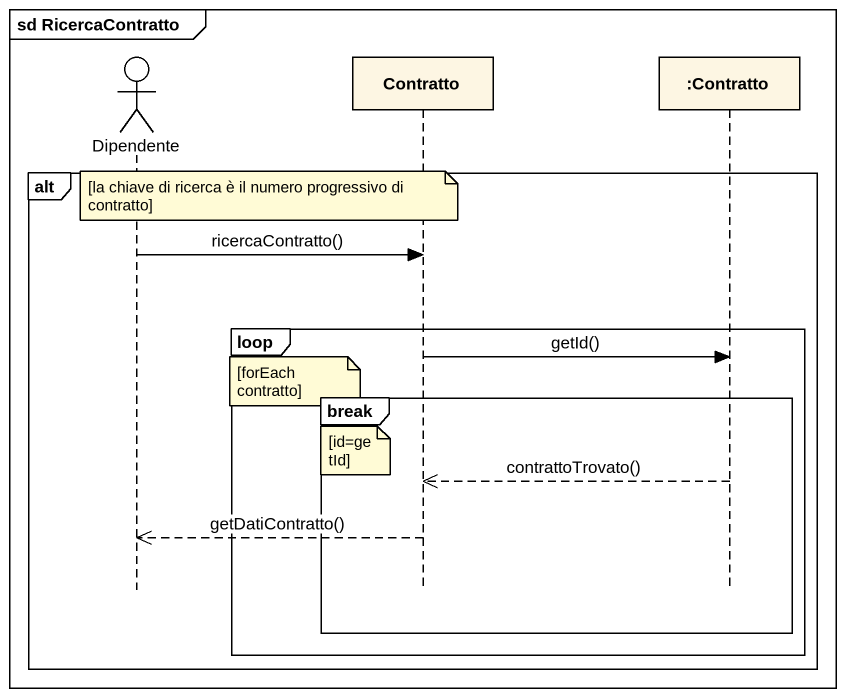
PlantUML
@startuml
mainframe sd RicercaContratto
hide footbox
actor Dipendente
participant Contratto
participant ":Contratto" as Contratto_2

alt
  note over Dipendente : [la chiave di ricerca è il numero progressivo di contratto]
  Dipendente -> Contratto : ricercaContratto()
  loop
    Contratto -> Contratto_2 : getId()
    note left of Contratto : [forEach contratto]
    break
      note left of Contratto : [id=getId]
      Contratto_2 -->> Contratto : contrattoTrovato()
      Contratto -->> Dipendente : getDatiContratto()
    end
  end
end
@enduml
